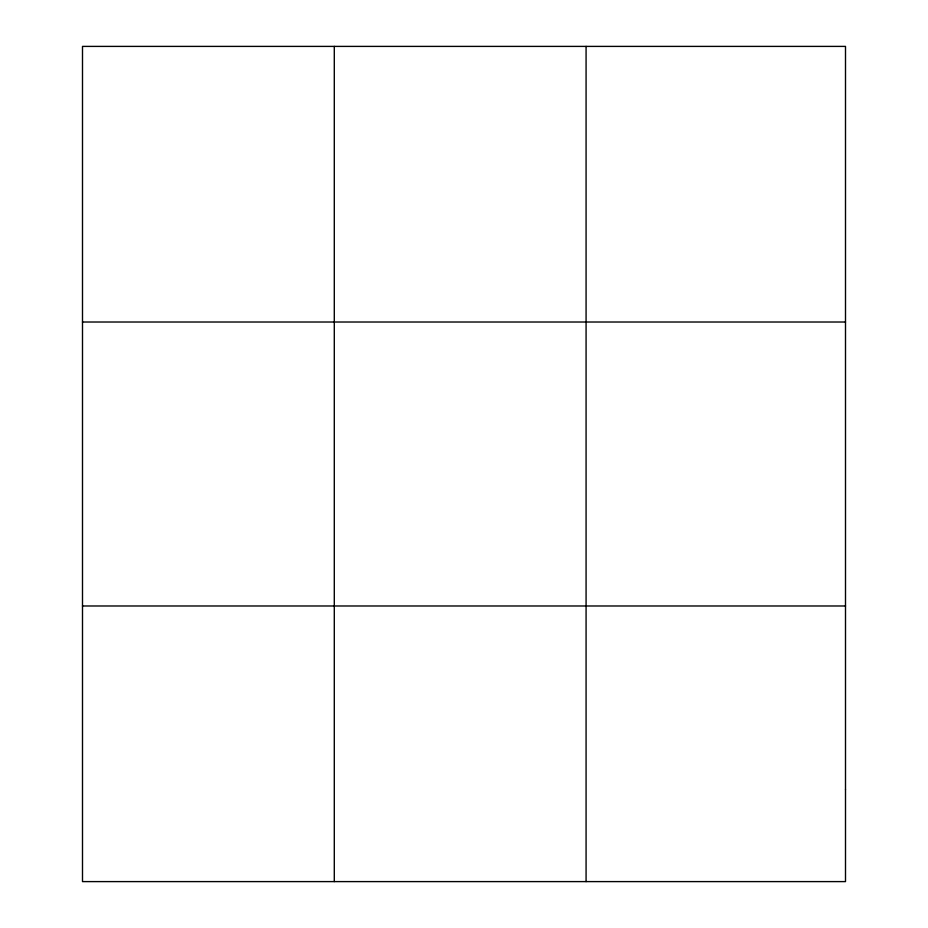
<?xml version="1.0" encoding="UTF-8"?>
<svg xmlns="http://www.w3.org/2000/svg" width="928" height="928" viewBox="0 0 928 928"><rect width="100%" height="100%" fill="white"/><g stroke="black" fill="none" stroke-linecap="round" stroke-linejoin="round"><path stroke-width="1.39" d="M334.289 881.6L334.289 46.4M586.078 881.6L586.078 46.4M82.499 322.016L845.501 322.016M82.499 605.984L845.501 605.984M845.501 789.728L845.501 881.6L82.499 881.6L82.499 46.4L845.501 46.4L845.501 789.728"/></g></svg>
